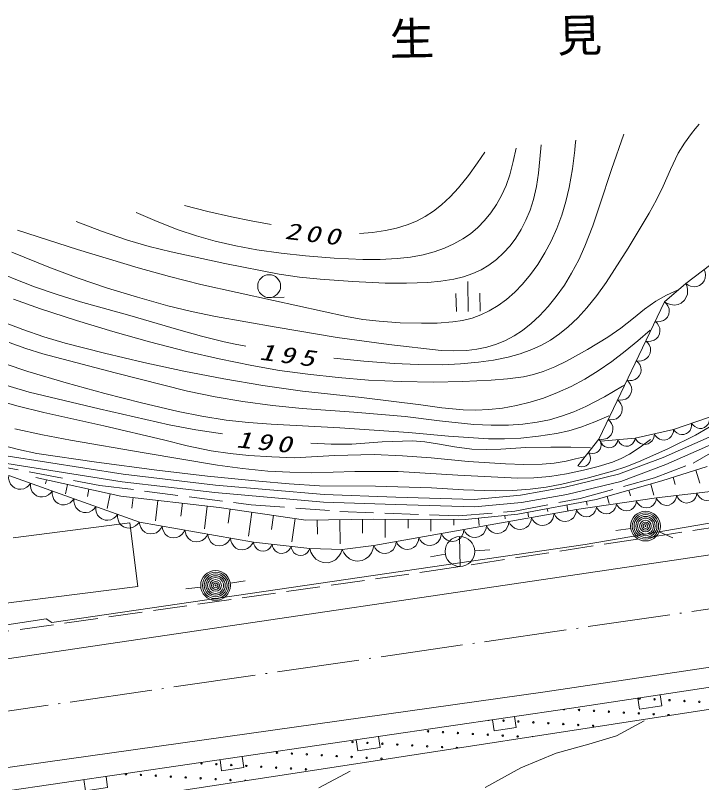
# Model space of a CAD drawing. Units: millimetres, scale not verified. Extents: x -48484 to 680000, y 20000 to 380000.
# Drawn here: x 274202 to 320088, y 260810 to 312074 of the extents above; entities that cross this region are included whole.
import ezdxf

# ---------------------------------------------------------------- set-up
doc = ezdxf.new("R2010")
doc.units = ezdxf.units.MM
doc.header["$LTSCALE"] = 1000
doc.linetypes.add('USER2', pattern=[3, 2.25, -0.75])
doc.linetypes.add('USER5', pattern=[7.000001, 5.508197, -0.688525, 0.114754, -0.688525])
doc.layers.add('S-BGD', color=1, linetype='Continuous', lineweight=13)
doc.layers.add('S-BMK', color=3, linetype='USER5', lineweight=13)
doc.styles.add('ＭＳ ゴシック', font='')
doc.styles.get('ＭＳ ゴシック').set_extended_font_data('MS Gothic')

# ---------------------------------------------------------------- blocks, each defined once
blk = doc.blocks.new('BUHIN50')
at = {"layer": 'S-BGD'}
blk.add_lwpolyline([(-139, 760), (-303, 671), (-435, 553), (-575, 374), (-636, 190), (-660, 1), (-617, -235), (-527, -403), (-405, -553), (-211, -671), (-47, -731), (139, -760)], dxfattribs=at)
blk = doc.blocks.new('BUHIN51')
at = {"layer": 'S-BGD'}
blk.add_lwpolyline([(-266, 727), (-413, 611), (-523, 472), (-631, 272), (-660, 80), (-652, -111), (-569, -336), (-452, -487), (-307, -615), (-95, -698), (77, -730), (266, -727)], dxfattribs=at)
blk = doc.blocks.new('BUHIN52')
at = {"layer": 'S-BGD'}
blk.add_lwpolyline([(-252, 581), (-367, 480), (-450, 361), (-528, 192), (-543, 34), (-527, -121), (-449, -302), (-346, -419), (-221, -517), (-44, -575), (98, -593), (252, -581)], dxfattribs=at)
blk = doc.blocks.new('BUHIN55')
at = {"layer": 'S-BGD'}
blk.add_lwpolyline([(-492, 585), (-590, 428), (-645, 262), (-678, 40), (-640, -148), (-568, -323), (-415, -504), (-256, -605), (-77, -675), (148, -680), (318, -652), (492, -585)], dxfattribs=at)
blk = doc.blocks.new('BUHIN56')
at = {"layer": 'S-BGD'}
blk.add_lwpolyline([(-419, 530), (-510, 394), (-563, 248), (-597, 53), (-569, -114), (-510, -270), (-380, -434), (-242, -527), (-86, -594), (112, -605), (264, -584), (419, -530)], dxfattribs=at)
blk = doc.blocks.new('BUHIN57')
at = {"layer": 'S-BGD'}
blk.add_lwpolyline([(-406, 545), (-501, 411), (-559, 266), (-599, 71), (-576, -98), (-521, -257), (-395, -426), (-259, -523), (-104, -595), (95, -612), (248, -595), (406, -545)], dxfattribs=at)
blk = doc.blocks.new('BUHIN58')
at = {"layer": 'S-BGD'}
blk.add_lwpolyline([(-334, 476), (-418, 364), (-471, 241), (-511, 75), (-494, -70), (-452, -207), (-348, -354), (-234, -441), (-103, -506), (66, -525), (198, -515), (334, -476)], dxfattribs=at)
blk = doc.blocks.new('BUHIN59')
at = {"layer": 'S-BGD'}
blk.add_lwpolyline([(-444, 484), (-523, 346), (-564, 201), (-584, 9), (-544, -151), (-476, -298), (-338, -448), (-197, -529), (-41, -582), (152, -579), (297, -548), (444, -484)], dxfattribs=at)
blk = doc.blocks.new('BUHIN60')
at = {"layer": 'S-BGD'}
blk.add_lwpolyline([(-480, 418), (-540, 276), (-564, 133), (-562, -54), (-507, -204), (-425, -338), (-277, -468), (-133, -530), (23, -564), (208, -540), (345, -495), (480, -418)], dxfattribs=at)
blk = doc.blocks.new('BUHIN65')
at = {"layer": 'S-BGD'}
blk.add_lwpolyline([(-562, 81), (-539, -54), (-487, -173), (-395, -313), (-281, -398), (-156, -459), (19, -485), (157, -462), (290, -412), (418, -304), (498, -204), (562, -81)], dxfattribs=at)
blk = doc.blocks.new('BUHIN66')
at = {"layer": 'S-BGD'}
blk.add_lwpolyline([(-724, -56), (-657, -218), (-559, -353), (-406, -501), (-240, -576), (-65, -617), (159, -600), (325, -532), (478, -433), (607, -263), (679, -115), (724, 56)], dxfattribs=at)
blk = doc.blocks.new('BUHIN68')
at = {"layer": 'S-BGD'}
blk.add_lwpolyline([(-719, 298), (-733, 111), (-705, -65), (-631, -282), (-508, -433), (-362, -557), (-139, -650), (52, -666), (246, -645), (452, -545), (592, -440), (719, -298)], dxfattribs=at)
blk = doc.blocks.new('BUHIN253')
at = {"layer": 'S-BGD'}
blk.add_lwpolyline([(-465, 588), (-1053, 123), (-123, -1053), (465, -588)], dxfattribs=at)
blk = doc.blocks.new('BUHIN254')
at = {"layer": 'S-BGD'}
blk.add_lwpolyline([(-469, 585), (-1054, 116), (-116, -1054), (469, -585)], dxfattribs=at)
blk = doc.blocks.new('BUHIN282')
at = {"layer": 'S-BGD'}
for radius in [995, 880, 765, 645, 530, 390, 270, 155, 30]:
    blk.add_circle((0, 0), radius, dxfattribs=at)
blk = doc.blocks.new('BUHIN283')
at = {"layer": 'S-BGD'}
blk.add_line((851, 516), (-851, -516), dxfattribs=at)
blk.add_circle((0, 0), 995, dxfattribs=at)
blk = doc.blocks.new('BUHIN287')
at = {"layer": 'S-BGD'}
for p, q in [((-239, 790), (-1266, 168)), ((855, 518), (-855, -518)), ((590, -578), (-436, -1200))]:
    blk.add_line(p, q, dxfattribs=at)

msp = doc.modelspace()

# ---------------------------------------------------------------- linework, layer by layer
at = {"layer": 'S-BGD'}
for p, q in [((319029, 294150), (326439, 299828)), ((317611, 292933), (319029, 294150)), ((291187, 293218), (292182, 293240)), ((313217, 283760), (317611, 292933)), ((318212, 284400), (320619, 285225)), ((315646, 283829), (318212, 284400)), ((311811, 281976), (313217, 283760)), ((313329, 283624), (315646, 283829)), ((317510, 282536), (320798, 283976)), ((321028, 283531), (317699, 282072)), ((273729, 282632), (281410, 281415)), ((314534, 281419), (317510, 282536)), ((281342, 280919), (273633, 282141)), ((317699, 282072), (314682, 280941)), ((317415, 280966), (320450, 281938)), ((319691, 281695), (319970, 280823)), ((273759, 281332), (282492, 278218)), ((275561, 281191), (281259, 279951)), ((276274, 281036), (276218, 280783)), ((281410, 281415), (287595, 280696)), ((310969, 280552), (314534, 281419)), ((314682, 280941), (311073, 280063)), ((313034, 279726), (317415, 280966)), ((318174, 281209), (318327, 280732)), ((277698, 280726), (277565, 280117)), ((279123, 280416), (279019, 279938)), ((287544, 280199), (281342, 280919)), ((287595, 280696), (294844, 280054)), ((307977, 280014), (310969, 280552)), ((316685, 280759), (316894, 280020)), ((317072, 279836), (322475, 280468)), ((280547, 280106), (280333, 279123)), ((281259, 279951), (287840, 279199)), ((294814, 279554), (287544, 280199)), ((294844, 280054), (299635, 279890)), ((304887, 279738), (307977, 280014)), ((311073, 280063), (308043, 279518)), ((313764, 279933), (313900, 279455)), ((315225, 280346), (315328, 279981)), ((282082, 279857), (282000, 279138)), ((283727, 279669), (283571, 278300)), ((285372, 279481), (285273, 278612)), ((299619, 279391), (294814, 279554)), ((304902, 279237), (299619, 279391)), ((299635, 279890), (304887, 279738)), ((308043, 279518), (304902, 279237)), ((307804, 278755), (313034, 279726)), ((311725, 279051), (317072, 279836)), ((312380, 279605), (312426, 279358)), ((287017, 279293), (286843, 277766)), ((287840, 279199), (293634, 278356)), ((288564, 279094), (288427, 278151)), ((290013, 278883), (289780, 277287)), ((298168, 276645), (311725, 279051)), ((309765, 279119), (309803, 278916)), ((311073, 279362), (311142, 278986)), ((291461, 278672), (291323, 277723)), ((292909, 278461), (292681, 276896)), ((293634, 278356), (298168, 278405)), ((295901, 278380), (295918, 276763)), ((297412, 278397), (297422, 277481)), ((298168, 278405), (304279, 278393)), ((298932, 278403), (298929, 277187)), ((300459, 278400), (300458, 277819)), ((301987, 278397), (301985, 277603)), ((303515, 278394), (303514, 278023)), ((304279, 278393), (307804, 278755)), ((305160, 278483), (305211, 277985)), ((306922, 278664), (306945, 278440)), ((308457, 278876), (308516, 278561)), ((312297, 276716), (324715, 278862)), ((281862, 278158), (274066, 277177)), ((282396, 273911), (281862, 278158)), ((282492, 278218), (290116, 276885)), ((294389, 278364), (294400, 277410)), ((240798, 264242), (332437, 277776)), ((315342, 277801), (314353, 277651)), ((317251, 277561), (318171, 277170)), ((290116, 276885), (293891, 276450)), ((276651, 271503), (312297, 276716)), ((293891, 276450), (296058, 276394)), ((296058, 276394), (298168, 276645)), ((304926, 276305), (305924, 276360)), ((302943, 276073), (301959, 275896)), ((288578, 274137), (289567, 274288)), ((262481, 271404), (282396, 273911)), ((286596, 273870), (285603, 273754)), ((258907, 269181), (276270, 271746)), ((276270, 271746), (276651, 271503)), ((311394, 265782), (352753, 272107)), ((309614, 266878), (338008, 271126)), ((352784, 270657), (292625, 261392)), ((214713, 253516), (309614, 266878)), ((256759, 257793), (311394, 265782)), ((314398, 263949), (316251, 264948)), ((312535, 263386), (314398, 263949)), ((310369, 262773), (312535, 263386)), ((307992, 261806), (310369, 262773)), ((305623, 260491), (307992, 261806)), ((292625, 261392), (251266, 255158))]:
    msp.add_line(p, q, dxfattribs=at)
at = {"layer": 'S-BGD', "linetype": 'USER2'}
for p, q in [((319519, 282157), (322721, 284020)), ((272189, 282126), (279861, 280670)), ((316924, 281176), (319519, 282157)), ((311975, 279796), (316924, 281176)), ((279861, 280670), (289961, 279382)), ((307594, 278950), (311975, 279796)), ((289961, 279382), (295902, 278930)), ((295902, 278930), (303839, 278637)), ((303839, 278637), (307594, 278950)), ((301713, 274912), (323945, 278333)), ((271548, 270626), (301713, 274912))]:
    msp.add_line(p, q, dxfattribs=at)
at = {"layer": 'S-BGD'}
for points in [[(295490, 289179), (297506, 288965), (299524, 288811), (301139, 288742), (302756, 288732), (303962, 288784), (305176, 288896), (306170, 289042), (307157, 289248), (307952, 289469), (308735, 289750), (309371, 290037), (309979, 290378), (310587, 290797), (311162, 291265), (311798, 291868), (312400, 292523), (313080, 293363), (313708, 294234), (315170, 296522), (316587, 298852), (317077, 299742), (317520, 300670), (317996, 301786), (318524, 302870), (318944, 303542), (319417, 304183), (319661, 304487), (319920, 304794)], [(273975, 296260), (276436, 295254), (278394, 294526), (280373, 293855), (282369, 293236), (284391, 292672), (285974, 292289), (287577, 291963), (291638, 291233), (295719, 290560), (299183, 290093), (302661, 289684), (303522, 289655), (304382, 289687), (305059, 289766), (305735, 289906), (306366, 290101), (306977, 290353), (307553, 290658), (308106, 291019), (308690, 291477), (309244, 291989), (309827, 292617), (310370, 293290), (310906, 294053), (311396, 294854), (311866, 295746), (312282, 296663), (312809, 298022), (313281, 299406), (314064, 301784), (314888, 304143)], [(274337, 297732), (278366, 296437), (282420, 295197), (284500, 294620), (286603, 294098), (291472, 293034), (296350, 291953), (297432, 291763), (298528, 291632), (299937, 291541), (301362, 291509), (302412, 291519), (303455, 291588), (304106, 291687), (304744, 291844), (305324, 292058), (305891, 292333), (306477, 292687), (307039, 293096), (307599, 293586), (308115, 294117), (308647, 294756), (309137, 295439), (309607, 296198), (310031, 296997), (310409, 297840), (310735, 298715), (311012, 299636), (311233, 300579), (311447, 301817), (311601, 303068), (311635, 303396), (311667, 303725)], [(278259, 298307), (279970, 297654), (281698, 297059), (283145, 296640), (284610, 296278), (288218, 295498), (291843, 294776), (293205, 294579), (294574, 294442), (296757, 294284), (298935, 294188), (300352, 294175), (301786, 294223), (302660, 294304), (303524, 294445), (304164, 294605), (304795, 294826), (305338, 295082), (305855, 295393), (306366, 295773), (306839, 296200), (307278, 296678), (307668, 297192), (308029, 297772), (308336, 298379), (308613, 299065), (308836, 299777), (309034, 300638), (309175, 301524), (309276, 302470), (309346, 303425)], [(282284, 298896), (283679, 298291), (285096, 297741), (286312, 297342), (287558, 296996), (288945, 296677), (290354, 296415), (291976, 296180), (293607, 296004), (295509, 295857), (297429, 295770), (298584, 295767), (299734, 295825), (300610, 295925), (301479, 296085), (302199, 296275), (302901, 296523), (303525, 296802), (304121, 297135), (304633, 297488), (305118, 297895), (305577, 298362), (305998, 298877), (306376, 299436), (306707, 300032), (307009, 300715), (307254, 301419), (307495, 302306), (307692, 303210)], [(297211, 297503), (298074, 297568), (298949, 297695), (299688, 297858), (300409, 298079), (301012, 298323), (301597, 298625), (302157, 298989), (302692, 299409), (303282, 299957), (303837, 300556), (304495, 301368), (305109, 302222), (305349, 302578), (305584, 302937)], [(285507, 299368), (287063, 298963), (288644, 298613), (289977, 298351), (291311, 298102)], [(268979, 296948), (270768, 296014), (272584, 295135), (274015, 294514), (275478, 293945), (277009, 293416), (278558, 292944), (281853, 292031), (285140, 291059), (286647, 290630), (288168, 290261), (288890, 290115), (289616, 289982)], [(256522, 295123), (258312, 294087), (260128, 293105), (261653, 292366), (263214, 291677), (266287, 290396), (269340, 289057), (270961, 288347), (272601, 287694), (273847, 287274), (275124, 286908), (279808, 285787), (284492, 284727), (286269, 284390), (288056, 284105)], [(317611, 292933), (317804, 292816), (318008, 292750), (318280, 292713), (318509, 292762), (318721, 292851), (318941, 293040), (319062, 293236), (319145, 293455), (319150, 293730), (319113, 293938), (319029, 294150)], [(274087, 293107), (275885, 292466), (278298, 291678), (280729, 290947), (283179, 290255), (285657, 289618), (287819, 289116), (290002, 288671), (291873, 288352), (293753, 288091), (295779, 287871), (297812, 287710), (299986, 287611), (302163, 287571), (304087, 287605), (306014, 287699), (307098, 287782), (308181, 287925), (308843, 288068), (309497, 288272), (310279, 288595), (311051, 288979), (312447, 289756), (313808, 290582), (314690, 291183), (315538, 291834), (316264, 292433), (317029, 292987), (317734, 293375), (318477, 293724)], [(273481, 291561), (274694, 291080), (276100, 290600), (277537, 290174), (280165, 289496), (282803, 288878), (285458, 288306), (288135, 287792), (290756, 287344), (293394, 286955), (297354, 286539), (301316, 286062), (302719, 285859), (304137, 285716), (304996, 285694), (305865, 285733), (306782, 285835), (307702, 285998), (308615, 286224), (309511, 286507), (310443, 286867), (311352, 287283), (312280, 287775), (313178, 288319), (314091, 288947), (314977, 289628), (315821, 290331), (316652, 291049)], [(273799, 290214), (274903, 289808), (276037, 289456), (280868, 288196), (285705, 286970), (287555, 286598), (289416, 286286), (291387, 286017), (293375, 285808), (296825, 285569), (300266, 285272), (302561, 284974), (304865, 284736), (306013, 284689), (307173, 284701), (308126, 284766), (309081, 284892), (309907, 285058), (310726, 285286), (311540, 285582), (312342, 285939), (313581, 286588), (314798, 287294), (314858, 287330), (314927, 287371)], [(273517, 288786), (275042, 288274), (277602, 287514), (280179, 286810), (282627, 286183), (285091, 285614), (286679, 285297), (288286, 285038), (289794, 284869), (291310, 284759), (295892, 284517), (300478, 284214), (303156, 283962), (305837, 283771), (306914, 283770), (307991, 283829), (309186, 283952), (310382, 284136), (311200, 284316), (312011, 284556), (312953, 284911), (313892, 285311)], [(272507, 286506), (274293, 285992), (276105, 285533), (280113, 284654), (284110, 283717), (285700, 283319), (287302, 282981), (288554, 282798), (289815, 282675), (291340, 282568), (292867, 282522), (295530, 282659), (298196, 282735), (300094, 282652), (301996, 282508), (304474, 282276), (306965, 282104), (308195, 282068), (309424, 282093), (310227, 282166), (311033, 282299), (311648, 282434), (312261, 282581)], [(273212, 283384), (274418, 283062), (275637, 282798), (279637, 282211), (283652, 281681), (287055, 281290), (290475, 280957), (292507, 280772), (294541, 280648), (298279, 280609), (302024, 280510), (304158, 280377), (306308, 280303), (307469, 280328), (308625, 280414), (309683, 280557), (310742, 280762), (312437, 281161), (314126, 281620), (315083, 281934), (316028, 282308), (317862, 283142), (319673, 284032), (320592, 284553)], [(274179, 284453), (276022, 284040), (277889, 283683), (282805, 282856), (287727, 282019), (289399, 281795), (291089, 281630), (292544, 281545), (294001, 281520), (296899, 281588), (299795, 281596), (303795, 281347), (307794, 281160), (308864, 281186), (309928, 281273), (311058, 281450), (312182, 281687), (313158, 281923), (314121, 282218), (314696, 282460), (315254, 282762), (315974, 283231), (316675, 283738)], [(293952, 283484), (295320, 283427), (296699, 283431), (298728, 283571), (300750, 283650), (301581, 283582), (302420, 283452), (303573, 283244), (304730, 283097), (305694, 283069), (306662, 283101), (308333, 283196), (310014, 283230), (311333, 283217), (312661, 283186)], [(293891, 276450), (293965, 276199), (294090, 275984), (294295, 275740), (294530, 275604), (294783, 275516), (295119, 275507), (295375, 275582), (295617, 275706), (295835, 275938), (295965, 276147), (296058, 276394)], [(296058, 276394), (296166, 276160), (296317, 275970), (296551, 275762), (296798, 275663), (297055, 275614), (297382, 275653), (297621, 275762), (297838, 275916), (298016, 276172), (298112, 276392), (298168, 276645)], [(294496, 260475), (295537, 261012), (296580, 261581)]]:
    msp.add_lwpolyline(points, dxfattribs=at)
for centre, radius in [((291171, 293983), 765), ((316939, 266379), 49.8), ((317937, 266322), 49.8), ((318936, 266265), 49.8), ((319934, 266208), 49.8), ((311890, 265665), 49.8), ((312888, 265608), 49.8), ((313887, 265551), 49.8), ((314885, 265494), 49.8), ((315883, 265437), 49.8), ((316882, 265380), 49.8), ((306841, 264952), 49.8), ((307839, 264895), 49.8), ((308838, 264838), 49.8), ((309836, 264781), 49.8), ((310835, 264724), 49.8), ((311833, 264667), 49.8), ((312831, 264610), 49.8), ((301792, 264239), 49.8), ((302791, 264182), 49.8), ((303789, 264125), 49.8), ((304787, 264068), 49.8), ((305786, 264011), 49.8), ((296743, 263525), 49.8), ((297742, 263468), 49.8), ((306784, 263954), 49.8), ((307782, 263897), 49.8), ((298740, 263411), 49.8), ((299738, 263354), 49.8), ((300737, 263297), 49.8), ((301735, 263240), 49.8), ((302733, 263183), 49.8), ((291694, 262812), 49.8), ((292693, 262755), 49.8), ((293691, 262698), 49.8), ((294689, 262641), 49.8), ((295688, 262584), 49.8), ((296686, 262527), 49.8), ((297685, 262470), 49.8), ((286645, 262099), 49.8), ((287644, 262042), 49.8), ((288642, 261985), 49.8), ((289641, 261928), 49.8), ((298683, 262413), 49.8), ((290639, 261871), 49.8), ((291637, 261814), 49.8), ((292636, 261757), 49.8), ((293634, 261700), 49.8), ((282595, 261329), 49.8), ((283593, 261272), 49.8), ((284592, 261215), 49.8), ((285590, 261158), 49.8), ((286588, 261101), 49.8), ((287587, 261044), 49.8), ((288585, 260987), 49.8)]:
    msp.add_circle(centre, radius, dxfattribs=at)
for centre, start, end in [((315940, 266436), 132.0972, 65.291), ((310892, 265722), 203.787, 352.8514), ((317880, 265323), 313.7158, 243.7947), ((305843, 265009), 238.1433, 318.4951), ((308781, 263840), 63.1541, 134.3563), ((303732, 263126), 341.0916, 216.4188), ((281597, 261386), 136.4399, 60.1985), ((289584, 260930), 13.6884, 183.4547)]:
    msp.add_arc(centre, 49.8, start, end, dxfattribs=at)
at = {"layer": 'S-BMK'}
msp.add_line((270942, 265188), (367086, 279175), dxfattribs=at)

# ---------------------------------------------------------------- block references
at = {"rotation": 60}
for name, p in [('BUHIN68', (319647, 294623)), ('BUHIN287', (304465, 293295)), ('BUHIN66', (317297, 292278)), ('BUHIN66', (316670, 290967)), ('BUHIN66', (316042, 289657)), ('BUHIN66', (315414, 288347)), ('BUHIN66', (314786, 287036)), ('BUHIN66', (314159, 285726)), ('BUHIN60', (320018, 285019)), ('BUHIN66', (313531, 284415)), ('BUHIN60', (318814, 284606)), ('BUHIN59', (316287, 283972)), ('BUHIN59', (317571, 284257)), ('BUHIN58', (313908, 283676)), ('BUHIN58', (315066, 283778)), ('BUHIN65', (312865, 283314)), ('BUHIN65', (312162, 282422)), ('BUHIN50', (274486, 281072)), ('BUHIN50', (275942, 280553)), ('BUHIN50', (277397, 280034)), ('BUHIN57', (317748, 279915)), ('BUHIN57', (319098, 280073)), ('BUHIN57', (320449, 280231)), ('BUHIN50', (278853, 279515)), ('BUHIN56', (313730, 279345)), ('BUHIN56', (315067, 279542)), ('BUHIN56', (316404, 279738)), ('BUHIN50', (280308, 278996)), ('BUHIN55', (310971, 278917)), ('BUHIN56', (312393, 279149)), ('BUHIN50', (281764, 278477)), ('BUHIN55', (307959, 278383)), ('BUHIN55', (309465, 278650)), ('BUHIN282', (316330, 277952)), ('BUHIN51', (283254, 278084)), ('BUHIN51', (284779, 277818)), ('BUHIN55', (304946, 277848)), ('BUHIN55', (306452, 278115)), ('BUHIN51', (286304, 277551)), ('BUHIN51', (287828, 277285)), ('BUHIN55', (301934, 277313)), ('BUHIN55', (303440, 277581)), ('BUHIN51', (289353, 277018)), ('BUHIN55', (298921, 276779)), ('BUHIN55', (300427, 277046)), ('BUHIN283', (303927, 276250)), ('BUHIN52', (290745, 276813)), ('BUHIN52', (292003, 276668)), ('BUHIN52', (293261, 276523)), ('BUHIN282', (287589, 273986)), ('BUHIN254', (316564, 266573)), ('BUHIN253', (306841, 265117)), ('BUHIN253', (297735, 263785)), ('BUHIN253', (288629, 262454)), ('BUHIN253', (279524, 261122))]:
    msp.add_blockref(name, p, dxfattribs=at)

# ---------------------------------------------------------------- texts
at = {"layer": 'S-BGD', "attachment_point": 7, "style": 'ＭＳ ゴシック'}
for s, insert, char_height, rotation in [('\\T1.87;生\u3000見', (299241, 309131), 2199, 1.2), ('\\T1.33;\\W1.35;\\Q15;200', (292173, 297132), 1100, 353.3), ('\\T1.33;\\W1.35;\\Q15;195', (290471, 289064), 1100, 352.4), ('\\T1.33;\\W1.35;\\Q15;190', (288938, 283197), 1100, 354.2)]:
    msp.add_mtext(s, dxfattribs=dict(at, insert=insert, char_height=char_height, rotation=rotation))

doc.saveas('drawing.dxf')
